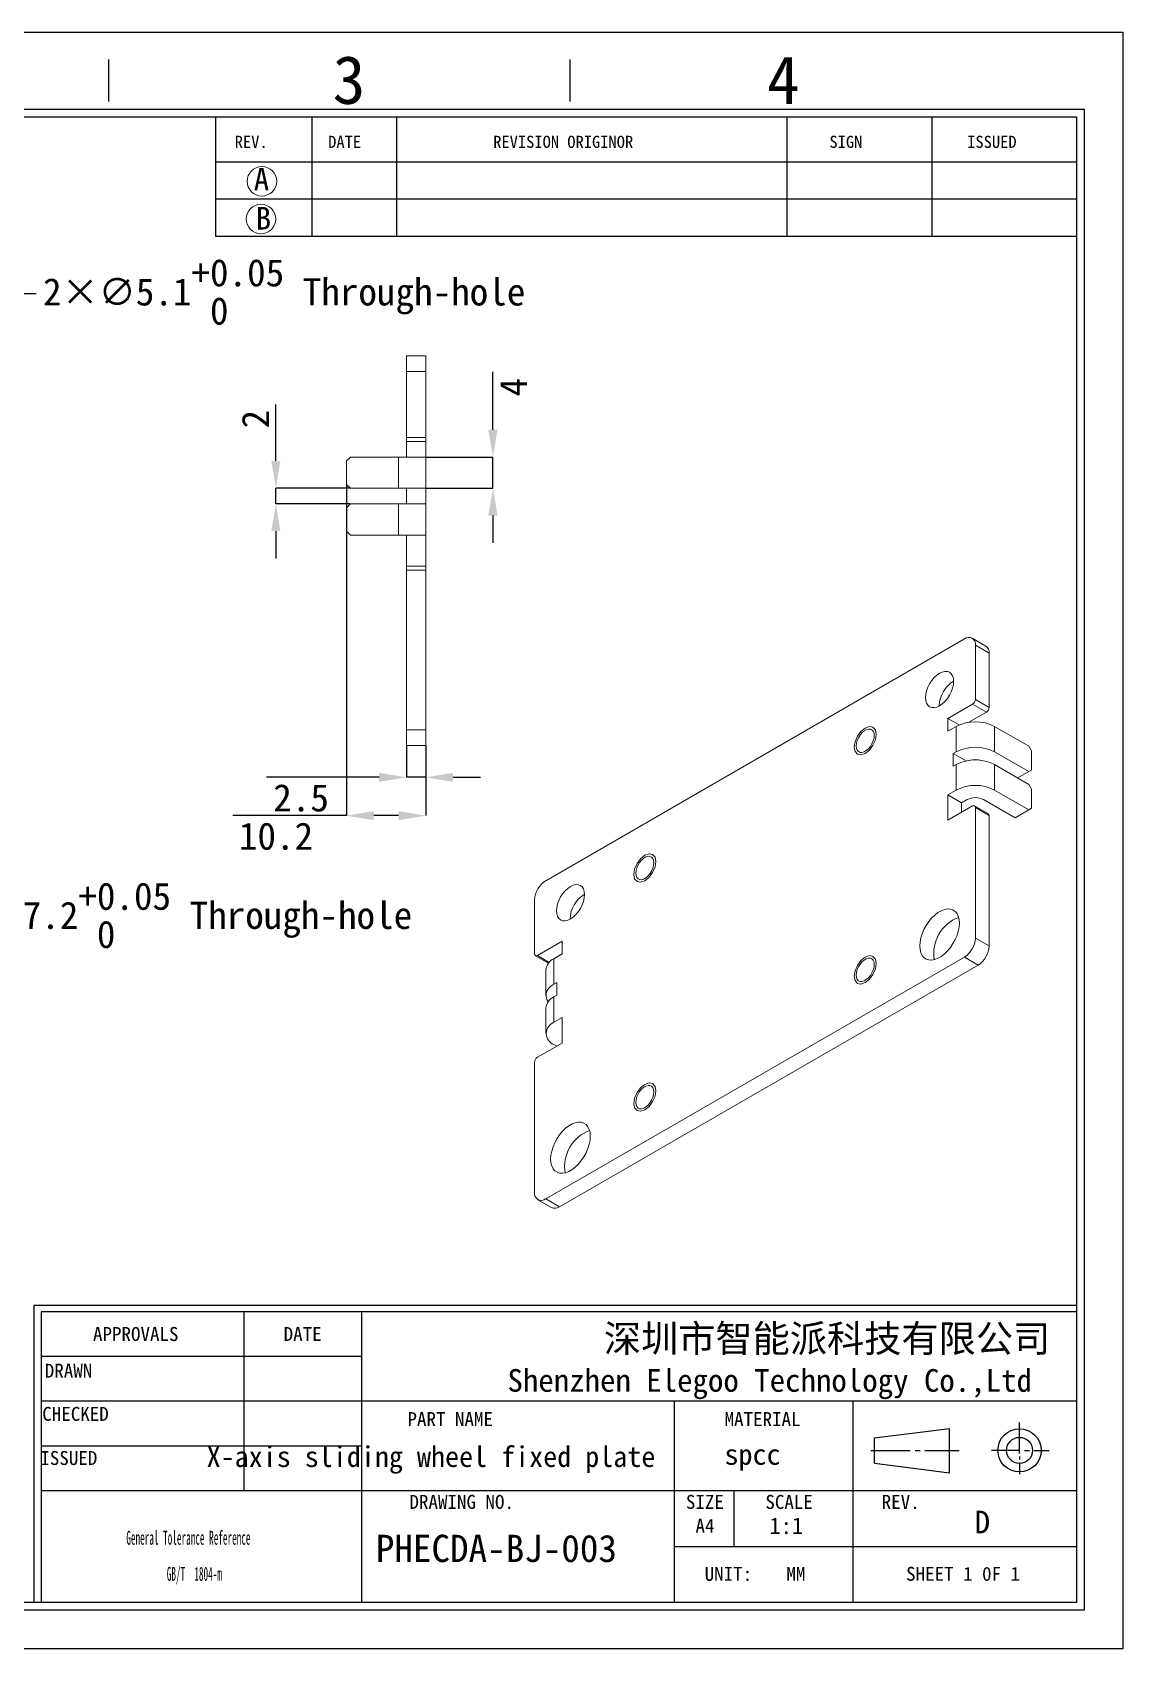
# Model space of a CAD drawing. Header units: millimetres. Extents: x 2 to 295, y 1 to 209.
# Drawn here: x 155.2 to 295.1, y 1.3 to 208.7 of the extents above; entities that cross this region are included whole.
import ezdxf

# ---------------------------------------------------------------- set-up
doc = ezdxf.new("R2010")
doc.units = ezdxf.units.MM
doc.header["$PDSIZE"] = -1
doc.layers.add('SLD-0', color=179, linetype='Continuous')
doc.layers.add('蓝色线', color=5, linetype='Continuous', lineweight=15)
doc.styles.add('O', font='simfang.ttf')
doc.styles.add('SLDTEXTSTYLE2', font='TXT', dxfattribs={"width": 0.469})
doc.styles.add('SLDTEXTSTYLE8', font='TXT', dxfattribs={"width": 0.484})
doc.dimstyles.new('SLDDIMSTYLE0', dxfattribs={"dimtxt": 3.5, "dimasz": 3.5, "dimexe": 0, "dimexo": 0.0625, "dimgap": 0.875, "dimtad": 2, "dimrnd": 1e-09, "dimzin": 12, "dimdsep": 46, "dimtxsty": 'SLDTEXTSTYLE2', "dimsah": 1, "dimcen": 0.09, "dimadec": 0, "dimazin": 3, "dimtfac": 1, "dimtofl": 0, "dimtmove": 0, "dimatfit": 3, "dimfxl": 1, "dimfrac": 2, "dimtolj": 1, "dimtzin": 12, "dimarcsym": 0})
doc.dimstyles.new('SLDDIMSTYLE1', dxfattribs={"dimtxt": 3.5, "dimasz": 3.5, "dimexe": 0, "dimexo": 0.0625, "dimgap": 0.875, "dimtad": 0, "dimtih": 1, "dimtoh": 1, "dimrnd": 1e-09, "dimzin": 12, "dimdsep": 46, "dimtxsty": 'SLDTEXTSTYLE2', "dimsah": 1, "dimcen": 0, "dimadec": 0, "dimazin": 3, "dimtol": 1, "dimtp": 0.05, "dimtfac": 1, "dimtmove": 0, "dimatfit": 3, "dimfxl": 1, "dimfrac": 2, "dimtolj": 1, "dimarcsym": 0})
doc.dimstyles.new('SLDDIMSTYLE3', dxfattribs={"dimtxt": 3.5, "dimasz": 3.5, "dimexe": 0, "dimexo": 0.0625, "dimgap": 0.875, "dimtad": 2, "dimrnd": 1e-09, "dimzin": 12, "dimdsep": 46, "dimtxsty": 'SLDTEXTSTYLE2', "dimsah": 1, "dimcen": 0.09, "dimadec": 0, "dimazin": 3, "dimtfac": 1, "dimtmove": 0, "dimatfit": 0, "dimfxl": 1, "dimfrac": 2, "dimtolj": 1, "dimtzin": 12, "dimarcsym": 0})

# ---------------------------------------------------------------- blocks, each defined once
blk = doc.blocks.new('SW_NOTE_2')
at = {"layer": 'SLD-0', "color": 0, "char_height": 1.7927, "attachment_point": 2, "style": 'SLDTEXTSTYLE8'}
for s, insert in [('General Tolerance Reference', (12.75, 2.31)), ('GB/T  1804-m', (13.51, -2.32))]:
    blk.add_mtext(s, dxfattribs=dict(at, insert=insert))
blk = doc.blocks.new('_D_5')
at = {"layer": 'Defpoints', "color": 0}
for p in [(130.73, 162.75), (126.31, 160.2)]:
    blk.add_point(p, dxfattribs=at)
at = {"layer": '蓝色线', "color": 0, "lineweight": -2}
for p, q in [((152.16, 175.12), (129.34, 161.95)), ((155.66, 175.12), (152.16, 175.12))]:
    blk.add_line(p, q, dxfattribs=at)
at = {"layer": '蓝色线', "color": 0}
blk.add_solid([(129.05, 162.46), (129.63, 161.45), (126.31, 160.2)], dxfattribs=at)
at = {"layer": '蓝色线', "color": 0, "insert": (156.53, 179.58), "char_height": 3.5, "attachment_point": 1, "style": 'O'}
blk.add_mtext('\\A1;2×∅5.1\\S+0.05^  0; Through-hole', dxfattribs=at)
blk = doc.blocks.new('_D_6')
at = {"layer": 'Defpoints', "color": 0}
for p in [(127.4, 126.4), (129.64, 119.56)]:
    blk.add_point(p, dxfattribs=at)
at = {"layer": '蓝色线', "color": 0, "lineweight": -2}
for p, q in [((126.31, 129.73), (125.22, 133.05)), ((127.4, 126.4), (129.64, 119.56)), ((137.64, 95.14), (130.73, 116.23)), ((141.14, 95.14), (137.64, 95.14))]:
    blk.add_line(p, q, dxfattribs=at)
at = {"layer": '蓝色线', "color": 0}
for points in [[(126.86, 129.91), (125.76, 129.54), (127.4, 126.4)], [(131.28, 116.41), (130.18, 116.05), (129.64, 119.56)]]:
    blk.add_solid(points, dxfattribs=at)
at = {"layer": '蓝色线', "color": 0, "insert": (142.01, 99.59), "char_height": 3.5, "attachment_point": 1, "style": 'O'}
blk.add_mtext('\\A1;2×∅7.2\\S+0.05^  0; Through-hole', dxfattribs=at)
blk = doc.blocks.new('_D_17')
at = {"layer": 'Defpoints', "color": 0}
for p in [(195.97, 150.18), (186.41, 148.18), (195.97, 148.18)]:
    blk.add_point(p, dxfattribs=at)
at = {"layer": 'SLD-0', "color": 0, "lineweight": -2}
for p, q in [((186.41, 153.68), (186.41, 160.91)), ((195.91, 150.18), (186.41, 150.18)), ((186.41, 148.18), (186.41, 150.18)), ((195.91, 148.18), (186.41, 148.18)), ((186.41, 144.68), (186.41, 141.18))]:
    blk.add_line(p, q, dxfattribs=at)
at = {"layer": 'SLD-0', "color": 0}
for points in [[(185.83, 153.68), (186.99, 153.68), (186.41, 150.18)], [(185.83, 144.68), (186.99, 144.68), (186.41, 148.18)]]:
    blk.add_solid(points, dxfattribs=at)
at = {"layer": 'SLD-0', "color": 0, "insert": (182.04, 159.04), "char_height": 3.5, "attachment_point": 2, "rotation": 90, "style": 'O'}
blk.add_mtext('\\A1;2', dxfattribs=at)
blk = doc.blocks.new('_D_18')
at = {"layer": 'Defpoints', "color": 0}
for p in [(205.67, 154.18), (205.67, 150.18), (214.28, 150.18)]:
    blk.add_point(p, dxfattribs=at)
at = {"layer": 'SLD-0', "color": 0, "lineweight": -2}
for p, q in [((214.28, 157.68), (214.28, 165.13)), ((205.74, 154.18), (214.28, 154.18)), ((214.28, 150.18), (214.28, 154.18)), ((205.74, 150.18), (214.28, 150.18)), ((214.28, 146.68), (214.28, 143.18))]:
    blk.add_line(p, q, dxfattribs=at)
at = {"layer": 'SLD-0', "color": 0}
for points in [[(213.69, 157.68), (214.86, 157.68), (214.28, 154.18)], [(213.69, 146.68), (214.86, 146.68), (214.28, 150.18)]]:
    blk.add_solid(points, dxfattribs=at)
at = {"layer": 'SLD-0', "color": 0, "insert": (215.15, 163.15), "char_height": 3.5, "attachment_point": 2, "rotation": 90, "style": 'O'}
blk.add_mtext('\\A1;4', dxfattribs=at)
blk = doc.blocks.new('_D_19')
at = {"layer": 'Defpoints', "color": 0}
for p in [(195.47, 150.68), (205.67, 117.18), (205.67, 108.17)]:
    blk.add_point(p, dxfattribs=at)
at = {"layer": 'SLD-0', "color": 0, "lineweight": -2}
for p, q in [((195.47, 150.62), (195.47, 108.17)), ((205.67, 117.12), (205.67, 108.17)), ((195.47, 108.17), (180.88, 108.17)), ((202.17, 108.17), (198.97, 108.17))]:
    blk.add_line(p, q, dxfattribs=at)
at = {"layer": 'SLD-0', "color": 0}
for points in [[(198.97, 108.76), (198.97, 107.59), (195.47, 108.17)], [(202.17, 108.76), (202.17, 107.59), (205.67, 108.17)]]:
    blk.add_solid(points, dxfattribs=at)
at = {"layer": 'SLD-0', "color": 0, "insert": (186.43, 107.3), "char_height": 3.5, "attachment_point": 2, "style": 'O'}
blk.add_mtext('\\A1;10.2', dxfattribs=at)
blk = doc.blocks.new('_D_20')
at = {"layer": 'Defpoints', "color": 0}
for p in [(203.17, 117.18), (205.67, 117.18), (203.17, 113.09)]:
    blk.add_point(p, dxfattribs=at)
at = {"layer": 'SLD-0', "color": 0, "lineweight": -2}
for p, q in [((203.17, 117.12), (203.17, 113.09)), ((205.67, 117.12), (205.67, 113.09)), ((199.67, 113.09), (185.22, 113.09)), ((205.67, 113.09), (203.17, 113.09)), ((209.17, 113.09), (212.67, 113.09))]:
    blk.add_line(p, q, dxfattribs=at)
at = {"layer": 'SLD-0', "color": 0}
for points in [[(199.67, 113.67), (199.67, 112.51), (203.17, 113.09)], [(209.17, 113.67), (209.17, 112.51), (205.67, 113.09)]]:
    blk.add_solid(points, dxfattribs=at)
at = {"layer": 'SLD-0', "color": 0, "insert": (189.65, 112.22), "char_height": 3.5, "attachment_point": 2, "style": 'O'}
blk.add_mtext('\\A1;2.5', dxfattribs=at)

msp = doc.modelspace()

# ---------------------------------------------------------------- linework, layer by layer
at = {"color": 7, "linetype": 'Continuous', "lineweight": 15}
for p, q in [((203.174, 165.178), (203.174, 167.178)), ((203.174, 167.178), (205.674, 167.178)), ((205.674, 167.178), (205.674, 165.178)), ((205.674, 165.178), (203.174, 165.178)), ((203.174, 165.178), (203.174, 156.678)), ((205.674, 165.178), (205.674, 156.678)), ((203.174, 156.678), (205.674, 156.678)), ((203.174, 156.178), (203.174, 156.678)), ((205.674, 156.178), (203.174, 156.178)), ((203.174, 156.178), (203.174, 154.178)), ((205.674, 156.678), (205.674, 156.178)), ((205.674, 154.178), (205.674, 156.178)), ((195.974, 154.178), (195.474, 153.678)), ((195.474, 150.678), (195.474, 153.678)), ((202.174, 154.178), (195.974, 154.178)), ((202.174, 150.178), (202.174, 154.178)), ((202.174, 154.178), (205.674, 154.178)), ((205.674, 154.178), (205.674, 150.178)), ((195.474, 150.678), (195.974, 150.178)), ((202.174, 150.178), (195.974, 150.178)), ((205.674, 150.178), (202.174, 150.178)), ((203.174, 150.178), (203.174, 148.178)), ((205.674, 150.178), (205.674, 148.178)), ((195.974, 148.178), (195.474, 147.678)), ((195.474, 144.678), (195.474, 147.678)), ((195.974, 148.178), (202.174, 148.178)), ((202.174, 144.178), (202.174, 148.178)), ((202.174, 148.178), (205.674, 148.178)), ((205.674, 148.178), (205.674, 144.178)), ((195.474, 144.678), (195.974, 144.178)), ((202.174, 144.178), (195.974, 144.178)), ((205.674, 144.178), (202.174, 144.178)), ((203.174, 144.178), (203.174, 140.178)), ((205.674, 140.178), (205.674, 144.178)), ((203.174, 140.178), (205.674, 140.178)), ((203.174, 139.678), (203.174, 140.178)), ((205.674, 139.678), (203.174, 139.678)), ((203.174, 139.678), (203.174, 119.178)), ((205.674, 140.178), (205.674, 139.678)), ((205.674, 139.678), (205.674, 119.178)), ((274.783, 130.846), (221.043, 99.823)), ((277.551, 129.925), (275.783, 130.945)), ((276.198, 123.089), (276.198, 130.03)), ((277.965, 129.009), (276.198, 130.03)), ((277.965, 122.068), (277.965, 129.009)), ((275.844, 122.477), (272.662, 120.64)), ((277.612, 121.456), (275.844, 122.477)), ((276.198, 123.089), (277.965, 122.068)), ((271.566, 122.294), (271.566, 122.253)), ((272.662, 119.007), (272.662, 120.64)), ((274.102, 119.808), (272.662, 120.64)), ((277.612, 121.456), (275.35, 120.151)), ((203.174, 117.178), (203.174, 119.178)), ((203.174, 119.178), (205.674, 119.178)), ((205.674, 119.178), (205.674, 117.178)), ((273.723, 119.619), (272.662, 119.007)), ((273.723, 116.353), (273.723, 119.619)), ((278.672, 119.619), (278.672, 116.353)), ((278.672, 119.619), (283.057, 117.088)), ((205.674, 117.178), (203.174, 117.178)), ((273.723, 116.353), (273.369, 116.149)), ((273.369, 116.149), (273.369, 114.516)), ((273.369, 116.149), (275.023, 115.194)), ((278.672, 116.353), (283.057, 113.822)), ((283.41, 116.476), (283.057, 117.088)), ((283.41, 114.026), (283.41, 116.476)), ((273.369, 114.516), (273.723, 114.72)), ((273.723, 111.454), (273.723, 114.72)), ((278.672, 114.72), (278.672, 111.454)), ((283.057, 112.189), (278.672, 114.72)), ((281.642, 113.005), (283.057, 113.822)), ((283.057, 113.822), (283.41, 114.026)), ((283.41, 111.576), (283.057, 112.189)), ((272.662, 110.841), (273.723, 111.454)), ((272.662, 107.575), (272.662, 110.841)), ((272.662, 110.841), (274.43, 109.821)), ((275.137, 110.229), (274.43, 109.821)), ((281.289, 107.902), (277.258, 110.229)), ((283.057, 108.923), (278.672, 111.454)), ((283.41, 109.127), (283.41, 111.576)), ((272.662, 107.575), (275.844, 109.412)), ((274.43, 109.821), (274.43, 108.596)), ((277.862, 108.416), (276.094, 109.437)), ((276.198, 92.469), (276.198, 109.208)), ((277.965, 108.187), (276.198, 109.208)), ((277.965, 91.448), (277.965, 108.187)), ((281.289, 107.902), (283.057, 108.923)), ((283.057, 108.923), (283.41, 109.127)), ((219.629, 97.373), (219.629, 90.433)), ((223.165, 92.065), (219.983, 90.228)), ((223.165, 90.432), (223.165, 92.065)), ((276.198, 92.469), (277.965, 91.448)), ((219.733, 90.204), (221.402, 89.24)), ((221.043, 58.996), (274.783, 90.019)), ((222.104, 89.82), (223.165, 90.432)), ((222.104, 89.82), (222.104, 86.554)), ((276.551, 88.999), (274.783, 90.019)), ((221.079, 88.391), (221.079, 85.125)), ((222.811, 57.975), (276.551, 88.999)), ((222.104, 86.554), (222.457, 86.758)), ((222.457, 85.125), (222.104, 84.921)), ((222.457, 86.758), (222.457, 85.125)), ((221.079, 83.492), (221.079, 80.226)), ((222.104, 84.921), (222.104, 81.655)), ((223.165, 82.267), (222.104, 81.655)), ((223.165, 79.001), (223.165, 82.267)), ((223.165, 79.001), (219.983, 77.164)), ((222.104, 78.797), (222.458, 78.593)), ((219.629, 76.551), (219.629, 59.812)), ((220.043, 58.897), (221.811, 57.876)), ((221.043, 58.996), (222.811, 57.975))]:
    msp.add_line(p, q, dxfattribs=at)
at = {"color": 1, "linetype": 'Continuous', "lineweight": 15}
msp.add_line((219.983, 90.228), (221.5, 89.352), dxfattribs=at)
at = {"color": 7, "linetype": 'Continuous', "lineweight": 15, "flags": 128}
for points in [[(269.798, 123.314), (269.833, 122.928), (269.936, 122.597), (270.102, 122.333), (270.326, 122.147), (270.6, 122.045), (270.911, 122.033), (271.25, 122.11), (271.601, 122.273), (271.953, 122.516), (272.291, 122.83), (272.603, 123.202), (272.876, 123.619), (273.101, 124.064), (273.267, 124.52), (273.37, 124.97), (273.405, 125.396), (273.37, 125.782), (273.267, 126.114), (273.101, 126.377), (272.876, 126.563), (272.603, 126.665), (272.291, 126.677), (271.953, 126.6), (271.601, 126.437), (271.25, 126.194), (270.911, 125.88), (270.6, 125.508), (270.326, 125.091), (270.102, 124.646), (269.936, 124.19), (269.833, 123.74), (269.798, 123.314)], [(263.222, 118.456), (263.188, 118.759), (263.089, 119.005), (262.929, 119.18), (262.718, 119.274), (262.469, 119.281), (262.196, 119.201), (261.915, 119.039), (261.642, 118.804), (261.393, 118.509), (261.182, 118.172), (261.022, 117.813), (260.923, 117.451), (260.889, 117.109), (260.923, 116.806), (261.022, 116.56), (261.182, 116.385), (261.393, 116.291), (261.642, 116.284), (261.915, 116.364), (262.196, 116.527), (262.469, 116.762), (262.718, 117.057), (262.929, 117.394), (263.089, 117.753), (263.188, 118.114), (263.222, 118.456)], [(234.938, 102.128), (234.904, 102.431), (234.804, 102.677), (234.644, 102.852), (234.434, 102.946), (234.185, 102.953), (233.912, 102.873), (233.631, 102.711), (233.357, 102.476), (233.108, 102.181), (232.898, 101.844), (232.738, 101.484), (232.638, 101.123), (232.604, 100.781), (232.638, 100.478), (232.738, 100.232), (232.898, 100.057), (233.108, 99.963), (233.357, 99.956), (233.631, 100.036), (233.912, 100.198), (234.185, 100.434), (234.434, 100.728), (234.644, 101.065), (234.804, 101.425), (234.904, 101.786), (234.938, 102.128)], [(226.028, 98.046), (225.994, 98.433), (225.891, 98.764), (225.724, 99.028), (225.5, 99.214), (225.227, 99.315), (224.915, 99.327), (224.577, 99.251), (224.225, 99.088), (223.873, 98.844), (223.535, 98.531), (223.223, 98.158), (222.95, 97.742), (222.726, 97.297), (222.559, 96.841), (222.457, 96.391), (222.422, 95.964), (222.457, 95.578), (222.559, 95.247), (222.726, 94.983), (222.95, 94.797), (223.223, 94.696), (223.535, 94.683), (223.873, 94.76), (224.225, 94.923), (224.577, 95.166), (224.915, 95.48), (225.227, 95.852), (225.5, 96.269), (225.724, 96.714), (225.891, 97.17), (225.994, 97.62), (226.028, 98.046)], [(274.147, 94.388), (274.112, 94.852), (274.009, 95.263), (273.84, 95.61), (273.61, 95.883), (273.325, 96.076), (272.994, 96.183), (272.624, 96.2), (272.226, 96.129), (271.812, 95.969), (271.391, 95.726), (270.976, 95.407), (270.579, 95.02), (270.209, 94.575), (269.877, 94.086), (269.593, 93.564), (269.363, 93.025), (269.194, 92.483), (269.091, 91.953), (269.056, 91.449), (269.091, 90.985), (269.194, 90.574), (269.363, 90.227), (269.593, 89.953), (269.877, 89.76), (270.209, 89.654), (270.579, 89.636), (270.976, 89.708), (271.391, 89.867), (271.812, 90.11), (272.226, 90.429), (272.624, 90.817), (272.994, 91.261), (273.325, 91.751), (273.61, 92.272), (273.84, 92.812), (274.009, 93.354), (274.112, 93.884), (274.147, 94.388)], [(263.222, 89.061), (263.188, 89.364), (263.089, 89.61), (262.929, 89.785), (262.718, 89.879), (262.469, 89.886), (262.196, 89.806), (261.915, 89.644), (261.642, 89.408), (261.393, 89.114), (261.182, 88.777), (261.022, 88.417), (260.923, 88.056), (260.889, 87.714), (260.923, 87.411), (261.022, 87.165), (261.182, 86.99), (261.393, 86.896), (261.642, 86.889), (261.915, 86.969), (262.196, 87.131), (262.469, 87.366), (262.718, 87.661), (262.929, 87.998), (263.089, 88.358), (263.188, 88.719), (263.222, 89.061)], [(222.104, 86.554), (221.712, 86.284), (221.407, 85.979), (221.198, 85.648), (221.092, 85.301), (221.092, 84.949), (221.198, 84.602), (221.377, 84.309)], [(234.938, 72.733), (234.904, 73.036), (234.804, 73.282), (234.644, 73.457), (234.434, 73.551), (234.185, 73.558), (233.912, 73.478), (233.631, 73.315), (233.357, 73.08), (233.108, 72.785), (232.898, 72.448), (232.738, 72.089), (232.638, 71.728), (232.604, 71.386), (232.638, 71.083), (232.738, 70.837), (232.898, 70.662), (233.108, 70.568), (233.357, 70.561), (233.631, 70.641), (233.912, 70.803), (234.185, 71.038), (234.434, 71.333), (234.644, 71.67), (234.804, 72.029), (234.904, 72.391), (234.938, 72.733)], [(226.771, 67.038), (226.736, 67.502), (226.633, 67.913), (226.464, 68.26), (226.234, 68.534), (225.949, 68.727), (225.618, 68.833), (225.248, 68.851), (224.85, 68.779), (224.435, 68.619), (224.015, 68.377), (223.6, 68.057), (223.203, 67.67), (222.833, 67.226), (222.501, 66.736), (222.216, 66.214), (221.986, 65.675), (221.818, 65.133), (221.714, 64.603), (221.68, 64.099), (221.714, 63.635), (221.818, 63.224), (221.986, 62.877), (222.216, 62.603), (222.501, 62.411), (222.833, 62.304), (223.203, 62.286), (223.6, 62.358), (224.015, 62.518), (224.435, 62.76), (224.85, 63.08), (225.248, 63.467), (225.618, 63.911), (225.949, 64.401), (226.234, 64.923), (226.464, 65.462), (226.633, 66.004), (226.736, 66.534), (226.771, 67.038)]]:
    msp.add_lwpolyline(points, dxfattribs=at)
at = {"color": 7, "linetype": 'Continuous', "lineweight": 0, "flags": 128}
for points in [[(262.055, 116.15), (261.514, 115.962), (261.055, 116.051), (260.749, 116.404), (260.641, 116.966), (260.749, 117.653), (261.055, 118.36), (261.514, 118.979), (262.055, 119.416), (262.597, 119.604), (263.055, 119.515), (263.362, 119.162), (263.47, 118.599), (263.362, 117.912), (263.055, 117.205), (262.597, 116.586), (262.055, 116.15)], [(233.771, 99.822), (233.23, 99.633), (232.771, 99.723), (232.465, 100.075), (232.357, 100.638), (232.465, 101.325), (232.771, 102.032), (233.23, 102.651), (233.771, 103.088), (234.312, 103.276), (234.771, 103.187), (235.078, 102.834), (235.185, 102.271), (235.078, 101.584), (234.771, 100.877), (234.312, 100.258), (233.771, 99.822)], [(262.055, 86.754), (261.514, 86.566), (261.055, 86.655), (260.749, 87.008), (260.641, 87.571), (260.749, 88.258), (261.055, 88.965), (261.514, 89.584), (262.055, 90.02), (262.597, 90.209), (263.055, 90.119), (263.362, 89.767), (263.47, 89.204), (263.362, 88.517), (263.055, 87.81), (262.597, 87.191), (262.055, 86.754)], [(233.771, 70.426), (233.23, 70.238), (232.771, 70.327), (232.465, 70.68), (232.357, 71.243), (232.465, 71.93), (232.771, 72.637), (233.23, 73.256), (233.771, 73.692), (234.312, 73.88), (234.771, 73.791), (235.078, 73.438), (235.185, 72.876), (235.078, 72.188), (234.771, 71.482), (234.312, 70.863), (233.771, 70.426)]]:
    msp.add_lwpolyline(points, dxfattribs=at)
at = {"color": 7, "linetype": 'Continuous', "lineweight": 15}
for centre, radius, start, end in [((275.335, 130.169), 0.873, 350.78596, 129.20329), ((276.985, 129.117), 0.986, 353.70115, 54.98667), ((275.431, 122.142), 3.868, 121.60153, 177.7561), ((275.43, 123.124), 0.768, 302.60548, 357.39452), ((277.198, 122.103), 0.768, 302.60548, 357.39452), ((276.198, 114.869), 5.356, 62.48054, 117.51946), ((276.198, 111.603), 5.356, 62.48054, 117.51946), ((276.198, 109.969), 5.356, 62.48054, 117.51946), ((276.198, 112.945), 2.439, 71.94201, 108.05799), ((276.198, 106.703), 5.356, 62.48054, 117.51946), ((276.198, 108.182), 2.306, 62.60967, 117.39033), ((275.982, 109.243), 0.218, 350.78596, 129.20329), ((277.72, 108.214), 0.246, 353.70115, 54.98667), ((222.699, 97.234), 3.074, 122.60548, 177.39452), ((228.008, 94.821), 3.819, 121.23534, 178.77004), ((275.798, 90.495), 4.947, 110.65823, 189.34714), ((273.127, 92.608), 3.074, 302.60548, 357.39452), ((274.895, 91.588), 3.074, 302.60548, 357.39452), ((219.845, 90.398), 0.218, 170.78596, 309.20329), ((222.828, 88.218), 1.758, 114.33324, 174.34662), ((222.828, 83.319), 1.758, 114.33324, 174.34662), ((222.661, 80.226), 1.534, 111.31255, 248.68745), ((220.397, 76.517), 0.768, 122.60548, 177.39452), ((228.422, 63.146), 4.947, 110.65823, 189.34714), ((220.491, 59.673), 0.873, 170.78596, 309.20329), ((222.225, 58.793), 1.006, 245.69288, 305.61758)]:
    msp.add_arc(centre, radius, start, end, dxfattribs=at)
at = {"layer": 'SLD-0'}
for p, q in [((1.591, 208.674), (295.107, 208.674)), ((295.107, 208.674), (295.107, 1.294)), ((12.675, 197.811), (289.181, 197.811)), ((252.017, 197.811), (252.017, 182.514)), ((270.599, 197.811), (270.599, 182.514)), ((289.181, 197.811), (289.181, 7.219)), ((289.181, 7.219), (12.675, 7.219)), ((295.107, 1.294), (1.591, 1.294))]:
    msp.add_line(p, q, dxfattribs=at)
at = {"layer": 'SLD-0', "color": 6, "linetype": 'Continuous'}
for p, q in [((164.952, 199.786), (164.952, 205.169)), ((224.204, 199.786), (224.204, 205.169)), ((11.687, 198.799), (290.169, 198.799)), ((290.169, 198.799), (290.169, 6.231)), ((290.169, 6.231), (11.687, 6.231))]:
    msp.add_line(p, q, dxfattribs=at)
at = {"layer": 'SLD-0', "color": 179, "linetype": 'Continuous'}
for p, q in [((178.659, 197.811), (178.659, 182.514)), ((191.05, 197.811), (191.05, 182.514)), ((201.886, 197.811), (201.886, 182.514)), ((178.659, 192.074), (289.181, 192.074)), ((178.659, 187.294), (289.181, 187.294)), ((178.659, 182.514), (289.181, 182.514)), ((289.181, 45.329), (155.33, 45.329)), ((155.33, 45.329), (155.33, 7.219)), ((289.181, 44.506), (156.286, 44.506)), ((156.286, 44.506), (156.286, 7.219)), ((182.281, 44.506), (182.281, 21.56)), ((197.398, 44.506), (197.398, 7.219)), ((197.398, 38.77), (156.286, 38.77)), ((289.181, 33.033), (156.286, 33.033)), ((237.553, 33.033), (237.553, 7.219)), ((260.499, 7.219), (260.499, 33.033)), ((263.255, 28.354), (272.888, 29.538)), ((272.888, 23.846), (272.888, 29.538)), ((281.869, 26.35), (281.869, 30.316)), ((197.398, 27.297), (156.286, 27.297)), ((263.255, 25.106), (263.255, 28.354)), ((262.786, 26.733), (267.83, 26.733)), ((263.255, 25.106), (272.888, 23.846)), ((268.461, 26.733), (269.091, 26.733)), ((269.722, 26.733), (274.136, 26.733)), ((281.869, 26.733), (278.268, 26.733)), ((281.869, 25.966), (281.869, 25.583)), ((281.869, 25.2), (281.869, 23.667)), ((282.5, 26.733), (283.13, 26.733)), ((283.761, 26.733), (285.653, 26.733)), ((289.181, 21.56), (156.286, 21.56)), ((245.202, 21.56), (245.202, 14.39)), ((237.553, 14.39), (289.181, 14.39))]:
    msp.add_line(p, q, dxfattribs=at)
at = {"layer": 'SLD-0', "lineweight": 0}
for centre in [(184.622, 189.564), (184.499, 184.715)]:
    msp.add_circle(centre, 1.894, dxfattribs=at)
at = {"layer": 'SLD-0', "color": 179, "linetype": 'Continuous'}
for radius in [2.771, 1.669]:
    msp.add_circle((281.869, 26.733), radius, dxfattribs=at)

# ---------------------------------------------------------------- block references
at = {"layer": 'SLD-0', "color": 179}
msp.add_blockref('SW_NOTE_2', (162.438, 14.111), dxfattribs=at)

# ---------------------------------------------------------------- texts
at = {"layer": 'SLD-0', "style": 'O'}
for s, insert, char_height, attachment_point in [('3', (193.707, 205.666), 6.172, 1), ('4', (249.441, 205.659), 6.172, 1), ('A', (183.578, 191.286), 2.903, 1), ('B', (183.832, 186.271), 2.903, 1), ('深圳市智能派科技有限公司', (257.158, 42.841), 3.5, 2), ('X-axis sliding wheel fixed plate', (206.323, 27.254), 2.64583, 2), ('spcc', (247.598, 27.537), 2.6458, 2), ('D', (276.114, 18.995), 2.91, 1), ('PHECDA-BJ-003', (199.241, 15.908), 3.5, 1)]:
    msp.add_mtext(s, dxfattribs=dict(at, insert=insert, char_height=char_height, attachment_point=attachment_point))
at = {"layer": 'SLD-0', "color": 179, "style": 'O'}
for s, insert, char_height, attachment_point in [('REV.', (181.129, 195.4), 1.5536, 1), ('DATE', (193.126, 195.4), 1.5536, 1), ('REVISION ORIGINOR', (214.308, 195.4), 1.55363, 1), ('SIGN', (257.466, 195.4), 1.5536, 1), ('ISSUED', (275.148, 195.4), 1.5536, 1), ('APPROVALS', (168.427, 42.563), 1.7927, 2), ('DATE', (189.85, 42.563), 1.7927, 2), ('DRAWN', (159.804, 37.853), 1.7927, 2), ('Shenzhen Elegoo Technology Co.,Ltd', (249.798, 37.165), 2.91042, 2), ('CHECKED', (160.696, 32.315), 1.7927, 2), ('PART NAME', (208.794, 31.645), 1.7927, 2), ('MATERIAL', (248.88, 31.645), 1.7927, 2), ('ISSUED', (159.837, 26.654), 1.7927, 2), ('DRAWING NO.', (210.268, 21.022), 1.79265, 2), ('SIZE', (241.479, 21.022), 1.7927, 2), ('SCALE', (252.289, 21.022), 1.7927, 2), ('REV.', (266.61, 21.022), 1.7927, 2), ('A4', (241.49, 17.953), 1.7927, 2), ('1:1', (251.93, 18.121), 2.1167, 2), ('UNIT:', (244.499, 11.791), 1.7927, 2), ('MM', (253.161, 11.791), 1.7927, 2), ('SHEET 1 0F 1', (274.62, 11.791), 1.79265, 2)]:
    msp.add_mtext(s, dxfattribs=dict(at, insert=insert, char_height=char_height, attachment_point=attachment_point))

# ---------------------------------------------------------------- dimensions: what is measured, and where the dimension line sits
at = {"layer": 'SLD-0'}
for base, p1, p2, picture, middle in [((214.276, 150.178), (205.674, 154.178), (205.674, 150.178), '_D_18', (214.276, 163.153)), ((186.411, 148.178), (195.974, 150.178), (195.974, 148.178), '_D_17', (186.411, 159.043))]:
    dim = msp.add_linear_dim(base=base, p1=p1, p2=p2, angle=90, dimstyle='SLDDIMSTYLE3', override={"dimtxsty": 'O'}, dxfattribs=at)
    dim.commit()
    dim.dimension.update_dxf_attribs({"geometry": picture, "text_midpoint": middle, "dimtype": 160})
for base, p1, p2, dimstyle, picture, middle in [((205.674, 108.174), (195.474, 150.678), (205.674, 117.178), 'SLDDIMSTYLE0', '_D_19', (186.429, 108.174)), ((203.174, 113.091), (205.674, 117.178), (203.174, 117.178), 'SLDDIMSTYLE3', '_D_20', (189.65, 113.091))]:
    dim = msp.add_linear_dim(base=base, p1=p1, p2=p2, dimstyle=dimstyle, override={"dimtxsty": 'O'}, dxfattribs=at)
    dim.commit()
    dim.dimension.update_dxf_attribs({"geometry": picture, "text_midpoint": middle, "dimtype": 160})
at = {"layer": '蓝色线'}
for p1, p2, picture, middle in [((130.728, 162.753), (126.311, 160.203), '_D_5', (188.424, 175.124)), ((127.399, 126.399), (129.64, 119.557), '_D_6', (173.906, 95.136))]:
    dim = msp.add_diameter_dim_2p(p1=p1, p2=p2, text='2×<> Through-hole', dimstyle='SLDDIMSTYLE1', override={"dimtxsty": 'O'}, dxfattribs=at)
    dim.commit()
    dim.dimension.update_dxf_attribs({"geometry": picture, "text_midpoint": middle, "dimtype": 163})

doc.saveas('drawing.dxf')
